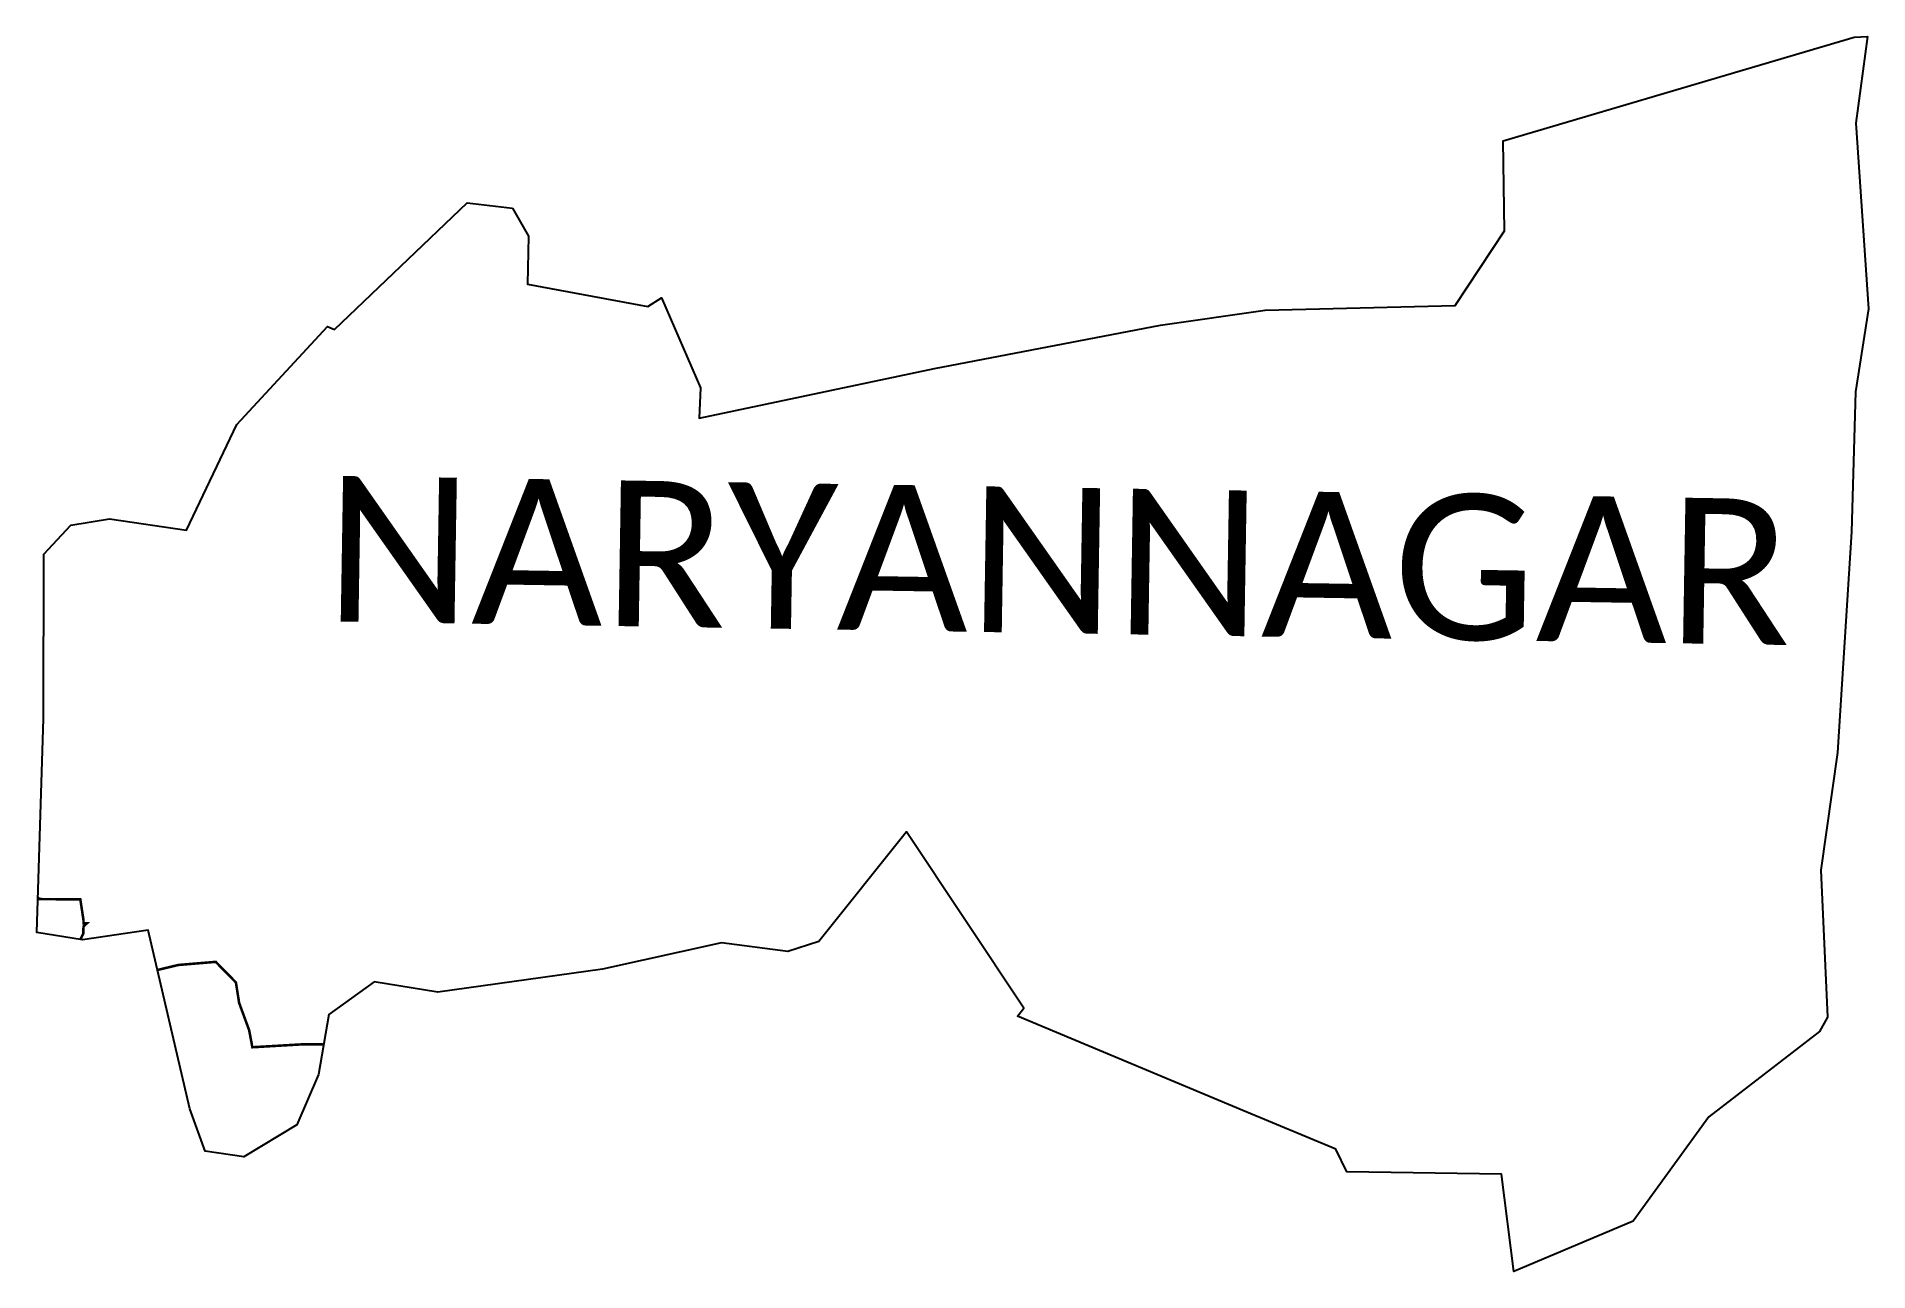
# Model space of a CAD drawing. Header units: metres. Extents: x 291867 to 294026, y 1986387 to 1987843.
import ezdxf

# ---------------------------------------------------------------- set-up
doc = ezdxf.new("R2010")
doc.units = ezdxf.units.M
for name, color, linetype in [('HAZARDS LINE', 1, 'Continuous'), ('village', 3, 'Continuous'), ('VILLAGE NAME', 250, 'Continuous')]:
    doc.layers.add(name, color=color, linetype=linetype)
doc.styles.get("Standard").update_dxf_attribs({"font": 'simplex.shx'})

msp = doc.modelspace()

# ---------------------------------------------------------------- linework, layer by layer
at = {"layer": 'HAZARDS LINE', "lineweight": 18, "const_width": 3.01}
for points in [[(291868.6, 1986827.9), (291870.5, 1986826), (291918.6, 1986825.6), (291922.3, 1986801.5), (291922.3, 1986797.5), (291926.3, 1986797.4), (291922.3, 1986793.5), (291922.2, 1986785.5), (291918.6, 1986778.3)], [(292009.5, 1986742.4), (292034.1, 1986748.3), (292078.2, 1986752), (292102, 1986727.7), (292105.8, 1986703.6), (292117.6, 1986671.4), (292121.4, 1986651.3), (292181.5, 1986654.8), (292205.3, 1986654.6)]]:
    msp.add_lwpolyline(points, dxfattribs=at)
at = {"layer": 'village', "flags": 128}
msp.add_lwpolyline([(292428.2, 1987640.7), (292446.9, 1987607.8)], dxfattribs=at)
at = {"layer": 'village', "color": 3, "true_color": 0x00ff00}
for points in [[(292447, 1987607.8, 0), (292445.8, 1987551.2, 0), (292587.6, 1987524.7, 0), (292603.6, 1987535.1, 0), (292649.7, 1987428.9, 0), (292648, 1987392.9, 0), (292925.4, 1987451.6, 0), (293191.8, 1987502.9, 0), (293315.4, 1987520.4, 0), (293539.2, 1987525.9, 0), (293597.2, 1987614, 0), (293595.9, 1987720, 0), (294009.7, 1987842.5, 0), (294025.2, 1987843, 0), (294011.4, 1987741.1, 0), (294026.3, 1987522.1, 0)], [(294026.3, 1987522.1, 0), (294010.9, 1987424.2, 0), (294006.4, 1987258.9, 0), (293989.8, 1986998.7, 0), (293970.1, 1986860, 0), (293978.2, 1986686.9, 0), (293968.7, 1986669.8, 0), (293838.1, 1986569.1, 0), (293748.9, 1986446.4, 0), (293608.5, 1986387, 0), (293593.7, 1986501.5, 0), (293411.7, 1986504.4, 0), (293398.4, 1986531, 0), (293289.1, 1986576.8, 0), (293023.2, 1986688.1, 0), (293030.8, 1986697.2, 0), (292892.6, 1986905.5, 0), (292789.2, 1986776.1, 0), (292752.7, 1986764.3, 0), (292674.5, 1986774.4, 0), (292534.1, 1986743.4, 0), (292340.1, 1986716.3, 0), (292265.1, 1986728.3, 0), (292211.4, 1986689.8, 0), (292199.2, 1986619.1, 0), (292174, 1986560, 0), (292111.5, 1986522.2, 0), (292065.6, 1986528.7, 0), (292047.6, 1986578.5, 0), (291998.7, 1986789.3, 0), (291921, 1986778, 0), (291867.4, 1986786.5, 0), (291875, 1987038.8, 0), (291875.4, 1987232.8, 0), (291907.6, 1987266.8, 0), (291953.1, 1987274.4, 0), (292043.7, 1987261.1, 0), (292103.2, 1987385.6, 0), (292210, 1987501.1, 0), (292218.1, 1987497.8, 0), (292374.4, 1987646.8, 0), (292428.2, 1987640.7, 0)]]:
    msp.add_polyline3d(points, dxfattribs=at)

# ---------------------------------------------------------------- texts
at = {"layer": 'VILLAGE NAME', "insert": (292209, 1987325.3), "char_height": 171.752, "attachment_point": 1, "rotation": 359.0691}
msp.add_mtext_dynamic_manual_height_columns('{\\fCalibri|b0|i0|c0|p34;NARYANNAGAR}', width=2136.794, gutter_width=858.8, heights=[168.9], dxfattribs=at)

doc.saveas('drawing.dxf')
